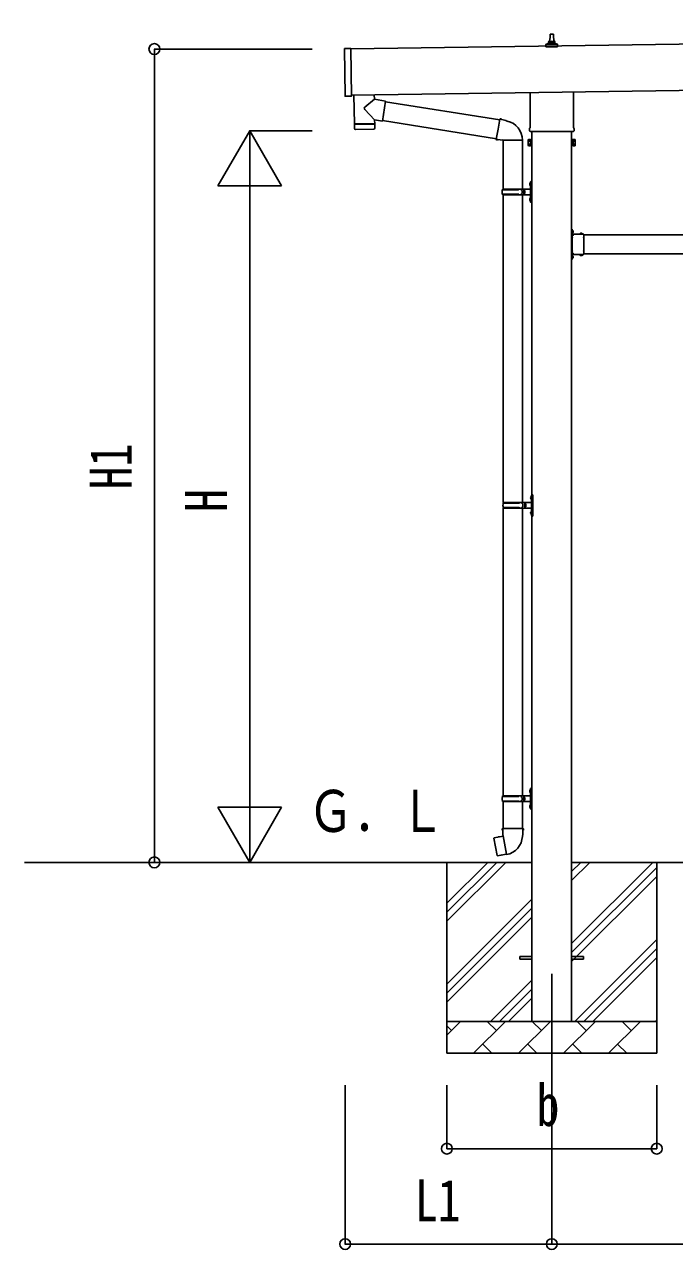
# Model space of a CAD drawing. Units: millimetres, scale not verified. Extents: x -16820 to 16820, y -11880 to 11880.
# Drawn here: x -7801 to -5757, y -3962 to -111 of the extents above; entities that cross this region are included whole.
import ezdxf
from ezdxf.enums import TextEntityAlignment as Align

# ---------------------------------------------------------------- set-up
doc = ezdxf.new("R2010")
doc.units = ezdxf.units.MM
doc.header["$LTSCALE"] = 50
for name, color, linetype in [('0-3_YKK_12', 2, 'Continuous'), ('0-4_YKK_13', 4, 'Continuous'), ('0-5_YKK_A1', 4, 'Continuous'), ('0-6_YKK_D', 6, 'Continuous')]:
    doc.layers.add(name, color=color, linetype=linetype)
doc.styles.add('ＭＳ ゴシック', font='')
doc.styles.get('ＭＳ ゴシック').set_extended_font_data('MS Gothic')

msp = doc.modelspace()

# ---------------------------------------------------------------- linework, layer by layer
at = {"layer": '0-3_YKK_12'}
msp.add_line((-6143.19, -3095), (-6143.19, -3445), dxfattribs=at)
at = {"layer": '0-4_YKK_13'}
for p, q in [((-6149.19, -165.74), (-6148.46, -142.21)), ((-6147.46, -141.24), (-6138.91, -141.24)), ((-6137.91, -142.21), (-6137.19, -165.74)), ((-6793.38, -335.47), (-6795.5, -187.49)), ((-6775.52, -186.2), (-6794.51, -186.47)), ((-6161.44, -181.24), (-6161.44, -173.53)), ((-6124.94, -181.24), (-6161.44, -181.24)), ((-6161.06, -172.74), (-6125.32, -172.74)), ((-6160.67, -172.55), (-6153.95, -170.92)), ((-6153.57, -170.74), (-6132.81, -170.74)), ((-6153.19, -169.95), (-6153.19, -165.74)), ((-6152.19, -165.74), (-6134.19, -165.74)), ((-6133.19, -169.95), (-6133.19, -165.74)), ((-6125.7, -172.55), (-6132.42, -170.92)), ((-6124.94, -181.24), (-6124.94, -173.53)), ((-6701.24, -345.88), (-6731.01, -370.12)), ((-6701.24, -345.88), (-6701.44, -331.58)), ((-6665.74, -351.61), (-6701.24, -345.88)), ((-6211.49, -435.23), (-6211.49, -324.58)), ((-6074.89, -322.62), (-6074.89, -435.23)), ((-6700.32, -410.55), (-6731.19, -377.45)), ((-6665.74, -351.61), (-6675.91, -414.5)), ((-6666.04, -353.44), (-6307.06, -410.59)), ((-6759.64, -423.42), (-6759.61, -424.42)), ((-6704.64, -422.63), (-6704.65, -423.63)), ((-6700.32, -410.55), (-6675.91, -414.5)), ((-6700.32, -410.55), (-6700.14, -422.57)), ((-6675.61, -412.67), (-6317.48, -469.69)), ((-6306.74, -408.78), (-6312.27, -440.14)), ((-6306.74, -408.78), (-6305.59, -406.8)), ((-6305.59, -406.8), (-6302.03, -407.42)), ((-6302.03, -407.42), (-6301.62, -409.77)), ((-6287.1, -412.59), (-6285.42, -414.22)), ((-6285.42, -414.22), (-6283.3, -414.67)), ((-6764.12, -424.48), (-6763.71, -437.53)), ((-6703.13, -439.61), (-6760.67, -440.43)), ((-6317.8, -471.51), (-6312.27, -440.14)), ((-6213.19, -444), (-6213.19, -438.5)), ((-6075.25, -447.5), (-6211.12, -447.5)), ((-6073.19, -438.5), (-6073.19, -444)), ((-6317.8, -471.51), (-6317.4, -473.76)), ((-6317.8, -471.51), (-6312.65, -472.32)), ((-6317.4, -473.76), (-6313.84, -474.39)), ((-6313.84, -474.39), (-6312.65, -472.32)), ((-6312.65, -472.32), (-6298.04, -474.64)), ((-6298.04, -474.64), (-6295.84, -473.65)), ((-6235.54, -474.05), (-6296.72, -474.05)), ((-6295.69, -474.05), (-6295.69, -628.01)), ((-6235.69, -474.05), (-6235.69, -628.01)), ((-6217.19, -473.5), (-6216.43, -472.19)), ((-6217.19, -473.5), (-6217.19, -490.5)), ((-6217.19, -490.5), (-6216.43, -491.81)), ((-6210.19, -477.09), (-6216.43, -477.09)), ((-6210.19, -486.91), (-6216.43, -486.91)), ((-6210.19, -491.81), (-6216.43, -491.81)), ((-6207.69, -491.2), (-6210.19, -491.2)), ((-6078.69, -491.2), (-6076.19, -491.2)), ((-6076.19, -477.09), (-6069.95, -477.09)), ((-6076.19, -486.91), (-6069.95, -486.91)), ((-6076.19, -491.81), (-6069.95, -491.81)), ((-6069.19, -473.5), (-6069.95, -472.19)), ((-6069.19, -490.5), (-6069.95, -491.81)), ((-6069.19, -473.5), (-6069.19, -490.5)), ((-6211.99, -610.86), (-6209.95, -611.86)), ((-6210.72, -608.86), (-6210.09, -608.86)), ((-6210.72, -608.86), (-6210.72, -617.16)), ((-6210.09, -608.86), (-6210.09, -617.16)), ((-6210.09, -608.86), (-6209.69, -609.26)), ((-6209.95, -611.86), (-6209.33, -613.01)), ((-6209.69, -605.01), (-6206.69, -603.51)), ((-6209.69, -605.01), (-6209.69, -637.01)), ((-6209.69, -609.26), (-6209.69, -616.76)), ((-6206.69, -603.51), (-6206.69, -637.01)), ((-6206.69, -603.51), (-6205.69, -603.51)), ((-6205.69, -603.51), (-6205.69, -637.01)), ((-6298.69, -630.01), (-6248.36, -630.01)), ((-6298.69, -644.01), (-6248.36, -644.01)), ((-6297.69, -628.01), (-6211.69, -628.01)), ((-6297.69, -628.01), (-6297.69, -630.01)), ((-6297.69, -646.01), (-6297.69, -644.01)), ((-6297.69, -646.01), (-6211.69, -646.01)), ((-6295.69, -646.01), (-6295.69, -1613.5)), ((-6238.69, -628.01), (-6238.69, -632.51)), ((-6238.69, -632.51), (-6236.69, -632.51)), ((-6238.69, -646.01), (-6238.69, -641.51)), ((-6238.69, -641.51), (-6236.69, -641.51)), ((-6236.69, -632.51), (-6236.69, -637.01)), ((-6236.69, -641.51), (-6236.69, -637.01)), ((-6235.69, -646.01), (-6235.69, -1613.5)), ((-6230.69, -628.01), (-6230.69, -637.01)), ((-6230.69, -632.51), (-6227.69, -632.51)), ((-6230.69, -646.01), (-6230.69, -637.01)), ((-6230.69, -641.51), (-6227.69, -641.51)), ((-6227.69, -632.51), (-6227.69, -637.01)), ((-6227.69, -641.51), (-6227.69, -637.01)), ((-6210.72, -617.16), (-6210.09, -617.16)), ((-6210.09, -617.16), (-6209.69, -616.76)), ((-6209.69, -669.01), (-6209.69, -637.01)), ((-6206.69, -670.51), (-6206.69, -637.01)), ((-6205.69, -670.51), (-6205.69, -637.01)), ((-6211.99, -658.86), (-6209.95, -659.86)), ((-6210.72, -656.86), (-6210.09, -656.86)), ((-6210.72, -656.86), (-6210.72, -665.16)), ((-6210.72, -665.16), (-6210.09, -665.16)), ((-6210.09, -656.86), (-6210.09, -665.16)), ((-6210.09, -656.86), (-6209.69, -657.26)), ((-6210.09, -665.16), (-6209.69, -664.76)), ((-6209.95, -659.86), (-6209.33, -661.01)), ((-6209.69, -657.26), (-6209.69, -664.76)), ((-6209.69, -669.01), (-6206.69, -670.51)), ((-6206.69, -670.51), (-6205.69, -670.51)), ((-6079.09, -754.5), (-6080.69, -754.5)), ((-6080.69, -759), (-6079.09, -759)), ((-6079.09, -760), (-6080.69, -760)), ((-6074.99, -762), (-6080.69, -762)), ((-6079.09, -764), (-6080.69, -764)), ((-6080.69, -765), (-6079.09, -765)), ((-6079.09, -771.46), (-6079.09, -754.5)), ((-6079.09, -757.97), (-6079.09, -766.04)), ((-6079.09, -760.87), (-6076.43, -759.55)), ((-6079.09, -763.13), (-6076.43, -764.45)), ((-6042.69, -769.9), (-6079.09, -769.9)), ((-6078.23, -757.27), (-6078.39, -757.27)), ((-6078.23, -766.74), (-6078.39, -766.74)), ((-6055.42, -769.04), (-6055.42, -769.2)), ((-6046.65, -769.9), (-6054.72, -769.9)), ((-6051.81, -769.9), (-6053.14, -767.24)), ((-6049.56, -769.9), (-6048.24, -767.24)), ((-6045.95, -769.04), (-6045.95, -769.2)), ((-6042.69, -780.29), (-6042.69, -769.9)), ((-6078.69, -771.5), (-6075.69, -771.5)), ((-6078.69, -780.29), (-6078.69, -773.5)), ((-6078.69, -822.29), (-6078.69, -781.71)), ((-6042.69, -822.29), (-6042.69, -781.71)), ((-6079.09, -840), (-6080.69, -840)), ((-6079.09, -844), (-6080.69, -844)), ((-6079.09, -849.5), (-6079.09, -832.54)), ((-6042.69, -834.1), (-6079.09, -834.1)), ((-6079.09, -837.97), (-6079.09, -846.04)), ((-6079.09, -840.87), (-6076.43, -839.55)), ((-6079.09, -843.13), (-6076.43, -844.45)), ((-6078.69, -830.5), (-6078.69, -823.71)), ((-6075.69, -832.5), (-6078.69, -832.5)), ((-6078.23, -837.27), (-6078.39, -837.27)), ((-6078.23, -846.74), (-6078.39, -846.74)), ((-6055.42, -834.96), (-6055.42, -834.8)), ((-6046.65, -834.1), (-6054.72, -834.1)), ((-6051.81, -834.1), (-6053.14, -836.76)), ((-6049.56, -834.1), (-6048.24, -836.76)), ((-6045.95, -834.96), (-6045.95, -834.8)), ((-6042.69, -834.1), (-6042.69, -823.71)), ((-6079.09, -849.5), (-6080.69, -849.5)), ((-6296.19, -1615.5), (-6245.86, -1615.5)), ((-6295.19, -1613.5), (-6209.19, -1613.5)), ((-6295.19, -1613.5), (-6295.19, -1615.5)), ((-6236.19, -1613.5), (-6236.19, -1618)), ((-6228.19, -1613.5), (-6228.19, -1622.5)), ((-6209.49, -1596.35), (-6207.45, -1597.35)), ((-6208.22, -1594.35), (-6207.59, -1594.35)), ((-6208.22, -1594.35), (-6208.22, -1602.65)), ((-6208.22, -1602.65), (-6207.59, -1602.65)), ((-6207.59, -1594.35), (-6207.59, -1602.65)), ((-6207.59, -1594.35), (-6207.19, -1594.75)), ((-6207.59, -1602.65), (-6207.19, -1602.25)), ((-6207.45, -1597.35), (-6206.83, -1598.5)), ((-6207.19, -1590.5), (-6204.19, -1589)), ((-6207.19, -1590.5), (-6207.19, -1622.5)), ((-6207.19, -1594.75), (-6207.19, -1602.25)), ((-6204.19, -1589), (-6204.19, -1622.5)), ((-6204.19, -1589), (-6203.19, -1589)), ((-6203.19, -1589), (-6203.19, -1622.5)), ((-6296.19, -1629.5), (-6245.86, -1629.5)), ((-6295.69, -1631.49), (-6295.69, -2536)), ((-6295.19, -1631.5), (-6295.19, -1629.5)), ((-6295.19, -1631.5), (-6209.19, -1631.5)), ((-6236.19, -1618), (-6234.19, -1618)), ((-6236.19, -1631.5), (-6236.19, -1627)), ((-6236.19, -1627), (-6234.19, -1627)), ((-6235.69, -1631.49), (-6235.69, -2536)), ((-6234.19, -1618), (-6234.19, -1622.5)), ((-6234.19, -1627), (-6234.19, -1622.5)), ((-6228.19, -1618), (-6225.19, -1618)), ((-6228.19, -1631.5), (-6228.19, -1622.5)), ((-6228.19, -1627), (-6225.19, -1627)), ((-6225.19, -1618), (-6225.19, -1622.5)), ((-6225.19, -1627), (-6225.19, -1622.5)), ((-6209.49, -1644.35), (-6207.45, -1645.35)), ((-6208.22, -1642.35), (-6207.59, -1642.35)), ((-6208.22, -1642.35), (-6208.22, -1650.65)), ((-6208.22, -1650.65), (-6207.59, -1650.65)), ((-6207.59, -1642.35), (-6207.59, -1650.65)), ((-6207.59, -1642.35), (-6207.19, -1642.75)), ((-6207.59, -1650.65), (-6207.19, -1650.25)), ((-6207.45, -1645.35), (-6206.83, -1646.5)), ((-6207.19, -1654.5), (-6207.19, -1622.5)), ((-6207.19, -1642.75), (-6207.19, -1650.25)), ((-6207.19, -1654.5), (-6204.19, -1656)), ((-6204.19, -1656), (-6204.19, -1622.5)), ((-6204.19, -1656), (-6203.19, -1656)), ((-6203.19, -1656), (-6203.19, -1622.5)), ((-6298.69, -2538), (-6248.36, -2538)), ((-6297.69, -2536), (-6211.69, -2536)), ((-6297.69, -2536), (-6297.69, -2538)), ((-6238.69, -2536), (-6238.69, -2540.5)), ((-6238.69, -2540.5), (-6236.69, -2540.5)), ((-6236.69, -2540.5), (-6236.69, -2545)), ((-6230.69, -2536), (-6230.69, -2545)), ((-6230.69, -2540.5), (-6227.69, -2540.5)), ((-6227.69, -2540.5), (-6227.69, -2545)), ((-6211.99, -2518.85), (-6209.95, -2519.85)), ((-6210.72, -2516.85), (-6210.09, -2516.85)), ((-6210.72, -2516.85), (-6210.72, -2525.15)), ((-6210.72, -2525.15), (-6210.09, -2525.15)), ((-6210.09, -2516.85), (-6210.09, -2525.15)), ((-6210.09, -2516.85), (-6209.69, -2517.25)), ((-6210.09, -2525.15), (-6209.69, -2524.75)), ((-6209.95, -2519.85), (-6209.33, -2521)), ((-6209.69, -2513), (-6206.69, -2511.5)), ((-6209.69, -2513), (-6209.69, -2545)), ((-6209.69, -2517.25), (-6209.69, -2524.75)), ((-6206.69, -2511.5), (-6206.69, -2545)), ((-6206.69, -2511.5), (-6205.69, -2511.5)), ((-6205.69, -2511.5), (-6205.69, -2545)), ((-6298.69, -2552), (-6248.36, -2552)), ((-6297.69, -2554), (-6297.69, -2552)), ((-6297.69, -2554), (-6211.69, -2554)), ((-6295.69, -2554), (-6295.69, -2638.93)), ((-6238.69, -2554), (-6238.69, -2549.5)), ((-6238.69, -2549.5), (-6236.69, -2549.5)), ((-6236.69, -2549.5), (-6236.69, -2545)), ((-6235.69, -2554), (-6235.69, -2638.93)), ((-6230.69, -2554), (-6230.69, -2545)), ((-6230.69, -2549.5), (-6227.69, -2549.5)), ((-6227.69, -2549.5), (-6227.69, -2545)), ((-6211.99, -2566.85), (-6209.95, -2567.85)), ((-6210.72, -2564.85), (-6210.09, -2564.85)), ((-6210.72, -2564.85), (-6210.72, -2573.15)), ((-6210.72, -2573.15), (-6210.09, -2573.15)), ((-6210.09, -2564.85), (-6210.09, -2573.15)), ((-6210.09, -2564.85), (-6209.69, -2565.25)), ((-6210.09, -2573.15), (-6209.69, -2572.75)), ((-6209.95, -2567.85), (-6209.33, -2569)), ((-6209.69, -2577), (-6209.69, -2545)), ((-6209.69, -2565.25), (-6209.69, -2572.75)), ((-6209.69, -2577), (-6206.69, -2578.5)), ((-6206.69, -2578.5), (-6206.69, -2545)), ((-6206.69, -2578.5), (-6205.69, -2578.5)), ((-6205.69, -2578.5), (-6205.69, -2545)), ((-6297.54, -2638.93), (-6299.69, -2639.71)), ((-6299.69, -2639.71), (-6299.69, -2643.33)), ((-6299.69, -2643.33), (-6297.45, -2644.14)), ((-6297.54, -2638.93), (-6265.69, -2638.93)), ((-6297.54, -2638.93), (-6297.45, -2644.14)), ((-6297.45, -2644.14), (-6297.19, -2658.93)), ((-6233.84, -2638.93), (-6265.69, -2638.93)), ((-6231.69, -2643.33), (-6233.93, -2644.14)), ((-6233.84, -2638.93), (-6231.69, -2639.71)), ((-6231.69, -2639.71), (-6231.69, -2643.33)), ((-6324.15, -2667.38), (-6324.96, -2668.55)), ((-6324.96, -2668.55), (-6315.34, -2723.11)), ((-6296.28, -2662.13), (-6324.15, -2667.38)), ((-6311.41, -2664.78), (-6311.62, -2665.02)), ((-6297.19, -2658.93), (-6295.84, -2660.93)), ((-6285.92, -2719.42), (-6296.06, -2661.95)), ((-6296.04, -2661.13), (-6296.04, -2661.83)), ((-6295.84, -2660.93), (-6295.87, -2660.93)), ((-6235.5, -2660.87), (-6235.58, -2663.03)), ((-6234.19, -2658.93), (-6235.5, -2660.87)), ((-6301.31, -2722.02), (-6301.59, -2721.86)), ((-6285.62, -2720.19), (-6285.86, -2719.52)), ((-6243.19, -3040.5), (-6205.69, -3040.5)), ((-6243.19, -3049.5), (-6243.19, -3040.5)), ((-6080.69, -3040.5), (-6043.19, -3040.5)), ((-6043.19, -3049.5), (-6043.19, -3040.5)), ((-6243.19, -3049.5), (-6205.69, -3049.5)), ((-6080.69, -3049.5), (-6043.19, -3049.5))]:
    msp.add_line(p, q, dxfattribs=at)
for points in [[(-6775.52, -186.2), (-6773.37, -336.18), (-6792.37, -336.46)], [(-6765.44, -332.49), (-6764.14, -423.48), (-6700.14, -422.57)], [(-6700.17, -436.62), (-6700.13, -423.57), (-6764.12, -424.48)], [(-6306.74, -408.78), (-6301.62, -409.77), (-6287.1, -412.59)], [(-6210.19, -491.81), (-6210.19, -472.19), (-6216.43, -472.19)], [(-6210.19, -491.2), (-6210.19, -472.8), (-6207.69, -472.8)], [(-6076.19, -491.2), (-6076.19, -472.8), (-6078.69, -472.8)], [(-6076.19, -491.81), (-6076.19, -472.19), (-6069.95, -472.19)], [(-6211.99, -615.16), (-6209.95, -614.16), (-6209.33, -613.01)], [(-6211.99, -663.16), (-6209.95, -662.16), (-6209.33, -661.01)], [(-6080.69, -769.5), (-6080.69, -763.5), (-6080.69, -760.5), (-6080.69, -754.5)], [(-6078.69, -773.5), (-6075.69, -773.5), (-6075.69, -769.9)], [(-6080.69, -849.5), (-6080.69, -843.5), (-6080.69, -840.5), (-6080.69, -834.5)], [(-6078.69, -830.5), (-6075.69, -830.5), (-6075.69, -834.1)], [(-6209.49, -1600.65), (-6207.45, -1599.65), (-6206.83, -1598.5)], [(-6209.49, -1648.65), (-6207.45, -1647.65), (-6206.83, -1646.5)], [(-6211.99, -2523.15), (-6209.95, -2522.15), (-6209.33, -2521)], [(-6211.99, -2571.15), (-6209.95, -2570.15), (-6209.33, -2569)], [(-6233.84, -2638.93), (-6233.93, -2644.14), (-6234.19, -2658.93)], [(-6309.16, -2664.56), (-6309.44, -2664.4), (-6311.41, -2664.78)], [(-6286.19, -2719.33), (-6314.18, -2723.93), (-6315.34, -2723.11)], [(-6299.13, -2721.46), (-6299.34, -2721.69), (-6301.31, -2722.02)]]:
    msp.add_lwpolyline(points, dxfattribs=at)
for points in [[(-6207.69, -492.5), (-6207.69, -471.5), (-6205.69, -471.5), (-6205.69, -492.5)], [(-6078.69, -492.5), (-6078.69, -471.5), (-6080.69, -471.5), (-6080.69, -492.5)]]:
    msp.add_lwpolyline(points, close=True, dxfattribs=at)
for centre, radius, start, end in [((-6147.46, -142.24), 1, 90, 178.60509), ((-6138.91, -142.24), 1, 1.39491, 90), ((-6794.5, -187.47), 1, 90.81845, 180.81845), ((-6160.44, -173.53), 1, 103.62699, 180), ((-6154.19, -169.95), 1, 283.62699, 0), ((-6149.1, -166.37), 4.13, 90, 171.17633), ((-6152.19, -166.74), 1, 90, 180), ((-6139.86, -165.74), 4.83, 133.60282, 180), ((-6146.52, -165.74), 4.83, 0, 46.39718), ((-6137.27, -166.37), 4.13, 8.82367, 90), ((-6134.19, -166.74), 1, 0, 90), ((-6132.19, -169.95), 1, 180, 256.37301), ((-6125.94, -173.53), 1, 0, 76.37301), ((-6792.38, -335.46), 1, 180.81845, 270.81845), ((-6727.7, -373.86), 5, 131.47396, 225.79244), ((-6295.84, -473.65), 60.3, 359.62495, 78), ((-6760.71, -437.43), 3, 181.81845, 270.86677), ((-6703.17, -436.61), 3, 270.81845, 359.81845), ((-6209.19, -438.5), 4, 125.09963, 180), ((-6209.19, -444), 4, 180, 194.47751), ((-6209.19, -444), 4, 194.47751, 241.04498), ((-6077.19, -444), 4, 298.95502, 345.52249), ((-6077.19, -438.5), 4, 0, 54.90037), ((-6077.19, -444), 4, 345.52249, 0), ((-6212.84, -474.64), 4.34, 145.61575, 214.38425), ((-6200.95, -482), 16.24, 162.41205, 197.58795), ((-6212.84, -489.36), 4.34, 145.61575, 214.38425), ((-6085.43, -482), 16.24, 342.41205, 17.58795), ((-6073.53, -474.64), 4.34, 325.61575, 34.38425), ((-6073.53, -489.36), 4.34, 325.61575, 34.38425), ((-6206.39, -613.01), 6, 136.21765, 223.78235), ((-6249.94, -637.01), 49.25, 171.82876, 180.00002), ((-6249.94, -637.01), 49.25, 180.00002, 188.17127), ((-6248.36, -628.01), 2, 270, 359.99998), ((-6248.36, -646.01), 2, 0.00005, 90.00004), ((-6211.69, -626.01), 2, 270, 359.99998), ((-6211.69, -648.01), 2, 0.00005, 90.00004), ((-6206.39, -661.01), 6, 136.21765, 223.78235), ((-6078.69, -769.5), 2, 180, 270), ((-6078.39, -757.97), 0.7, 90, 180), ((-6078.39, -766.04), 0.7, 180, 270), ((-6078.23, -758.13), 0.862, 39.12355, 90), ((-6078.23, -765.87), 0.862, 270, 320.87645), ((-6082.99, -762), 7, 0, 39.12355), ((-6082.99, -762), 7, 320.87645, 0), ((-6054.56, -769.04), 0.862, 129.12355, 180), ((-6054.72, -769.2), 0.7, 180, 270), ((-6050.69, -773.8), 7, 90, 129.12355), ((-6050.69, -773.8), 7, 50.87645, 90), ((-6046.65, -769.2), 0.7, 270, 0), ((-6046.82, -769.04), 0.862, 0, 50.87645), ((-6079.39, -781), 1, 314.427, 45.573), ((-6041.99, -781), 1, 134.427, 225.573), ((-6078.69, -834.5), 2, 90, 180), ((-6078.39, -837.97), 0.7, 90, 180), ((-6078.39, -846.04), 0.7, 180, 270), ((-6079.39, -823), 1, 314.427, 45.573), ((-6078.23, -838.13), 0.862, 39.12355, 90), ((-6078.23, -845.87), 0.862, 270, 320.87645), ((-6082.99, -842), 7, 0, 39.12355), ((-6082.99, -842), 7, 320.87645, 0), ((-6054.72, -834.8), 0.7, 90, 180), ((-6054.56, -834.96), 0.862, 180, 230.87645), ((-6050.69, -830.2), 7, 230.87645, 270), ((-6050.69, -830.2), 7, 270, 309.12355), ((-6046.65, -834.8), 0.7, 0, 90), ((-6046.82, -834.96), 0.862, 309.12355, 0), ((-6041.99, -823), 1, 134.427, 225.573), ((-6247.44, -1622.5), 49.25, 171.82876, 180.00002), ((-6245.86, -1613.5), 2, 270, 359.99998), ((-6203.89, -1598.5), 6, 136.21765, 223.78235), ((-6209.19, -1611.5), 2, 270, 359.99998), ((-6247.44, -1622.5), 49.25, 180.00002, 188.17127), ((-6245.86, -1631.5), 2, 0.00005, 90.00004), ((-6203.89, -1646.5), 6, 136.21765, 223.78235), ((-6209.19, -1633.5), 2, 0.00005, 90.00004), ((-6249.94, -2545), 49.25, 171.82876, 180.00002), ((-6248.36, -2536), 2, 270, 359.99998), ((-6206.39, -2521), 6, 136.21765, 223.78235), ((-6211.69, -2534), 2, 270, 359.99998), ((-6249.94, -2545), 49.25, 180.00002, 188.17127), ((-6248.36, -2554), 2, 0.00005, 90.00004), ((-6206.39, -2569), 6, 136.21765, 223.78235), ((-6211.69, -2556), 2, 0.00005, 90.00004), ((-6296.34, -2661.83), 0.3, 280.66842, 0), ((-6295.84, -2661.13), 0.2, 100, 180), ((-6295.84, -2660.93), 60.3, 279.96938, 358), ((-6286.14, -2719.63), 0.3, 20, 99.33158), ((-6285.43, -2720.12), 0.2, 200, 279.96938)]:
    msp.add_arc(centre, radius, start, end, dxfattribs=at)
at = {"layer": '0-5_YKK_A1'}
for p, q in [((-1388.46, -110.69), (-6775.5, -187.61)), ((-6773.42, -332.6), (-1386.39, -255.65)), ((-6205.69, -447.5), (-6205.69, -3245)), ((-6080.69, -3245), (-6080.69, -447.5)), ((-6042.69, -772), (-4443.69, -772)), ((-6075.69, -832), (-6080.19, -832)), ((-6042.69, -832), (-4443.69, -832)), ((-6205.69, -2745), (-7801.48, -2745)), ((-6473.19, -2745), (-6473.19, -3345)), ((-6473.19, -2930.05), (-6288.14, -2745)), ((-6473.19, -2901.77), (-6316.42, -2745)), ((-6473.19, -2873.48), (-6344.71, -2745)), ((-4405.69, -2745), (-6080.69, -2745)), ((-6080.69, -3000.1), (-5825.59, -2745)), ((-6080.69, -2802.11), (-6023.58, -2745)), ((-6080.69, -2773.82), (-6051.86, -2745)), ((-6080.69, -3028.38), (-5813.19, -2760.88)), ((-5813.19, -2745), (-5813.19, -3345)), ((-6080.69, -3056.67), (-5813.19, -2789.17)), ((-6473.19, -3128.04), (-6205.69, -2860.54)), ((-6473.19, -3156.32), (-6205.69, -2888.82)), ((-6473.19, -3184.61), (-6205.69, -2917.11)), ((-6071.03, -3245), (-5813.19, -2987.16)), ((-6042.75, -3245), (-5813.19, -3015.44)), ((-6014.46, -3245), (-5813.19, -3043.73)), ((-6335.59, -3245), (-6205.69, -3115.1)), ((-6307.31, -3245), (-6205.69, -3143.38)), ((-6279.02, -3245), (-6205.69, -3171.67)), ((-6473.19, -3245), (-5813.19, -3245)), ((-6473.19, -3287.89), (-6430.3, -3245)), ((-6458.85, -3273.55), (-6473.19, -3259.21)), ((-6388.87, -3345), (-6288.87, -3245)), ((-6317.43, -3273.55), (-6345.98, -3245)), ((-6247.45, -3345), (-6147.45, -3245)), ((-6176.01, -3273.55), (-6204.56, -3245)), ((-6106.03, -3345), (-6006.03, -3245)), ((-6034.58, -3273.55), (-6063.14, -3245)), ((-5964.61, -3345), (-5864.61, -3245)), ((-5893.16, -3273.55), (-5921.72, -3245)), ((-5816.47, -3245), (-5813.19, -3241.72)), ((-5813.19, -3345), (-6473.19, -3345)), ((-6360.32, -3316.45), (-6331.77, -3345)), ((-6218.9, -3316.45), (-6190.35, -3345)), ((-6077.48, -3316.45), (-6048.92, -3345)), ((-5936.06, -3316.45), (-5907.5, -3345))]:
    msp.add_line(p, q, dxfattribs=at)
msp.add_lwpolyline([(-6075.69, -772), (-6080.19, -772), (-6080.19, -832)], dxfattribs=at)
at = {"layer": '0-6_YKK_D'}
for p, q in [((-6896.92, -187.92), (-7393.99, -187.92)), ((-7392.99, -2745), (-7392.99, -187.92)), ((-7092.99, -445), (-7192.99, -618.21)), ((-6896.92, -445), (-7093.99, -445)), ((-7092.99, -445), (-6992.99, -618.21)), ((-7092.99, -445), (-7092.99, -791.41)), ((-7192.99, -618.21), (-6992.99, -618.21)), ((-7092.99, -2545), (-7092.99, -645)), ((-7092.99, -2745), (-7092.99, -2398.59)), ((-7092.99, -2745), (-7192.99, -2571.79)), ((-6992.99, -2571.79), (-7192.99, -2571.79)), ((-7092.99, -2745), (-6992.99, -2571.79)), ((-6896.92, -2745), (-7393.99, -2745)), ((-6896.92, -2745), (-7093.99, -2745)), ((-6792.99, -3445), (-6792.99, -3946)), ((-6473.19, -3445), (-6473.19, -3646)), ((-6143.19, -3445), (-6143.19, -3946)), ((-6143.19, -3445), (-6143.19, -3946)), ((-5813.19, -3445), (-5813.19, -3646)), ((-6473.19, -3645), (-5813.19, -3645)), ((-6143.19, -3945), (-6792.99, -3945)), ((-6143.19, -3945), (-4343.19, -3945))]:
    msp.add_line(p, q, dxfattribs=at)
for centre in [(-7392.99, -187.92), (-7392.99, -2745), (-6473.19, -3645), (-5813.19, -3645), (-6792.99, -3945), (-6143.19, -3945), (-6143.19, -3945)]:
    msp.add_circle(centre, 17, dxfattribs=at)

# ---------------------------------------------------------------- texts
at = {"layer": '0-5_YKK_A1', "style": 'ＭＳ ゴシック', "width": 0.8}
msp.add_text('Ｇ．Ｌ', height=132, dxfattribs=at).set_placement((-6910.65, -2688.65), align=Align.BOTTOM_LEFT)
at = {"layer": '0-6_YKK_D', "style": 'ＭＳ ゴシック', "width": 0.8}
for s, p in [('H1', (-7424.99, -1572.06)), ('H', (-7124.99, -1643))]:
    msp.add_text(s, height=132, rotation=90, dxfattribs=at).set_placement(p, align=Align.BOTTOM_LEFT)
for s, p in [('b', (-6191.19, -3613)), ('L1', (-6573.69, -3913))]:
    msp.add_text(s, height=132, dxfattribs=at).set_placement(p, align=Align.BOTTOM_LEFT)

doc.saveas('drawing.dxf')
